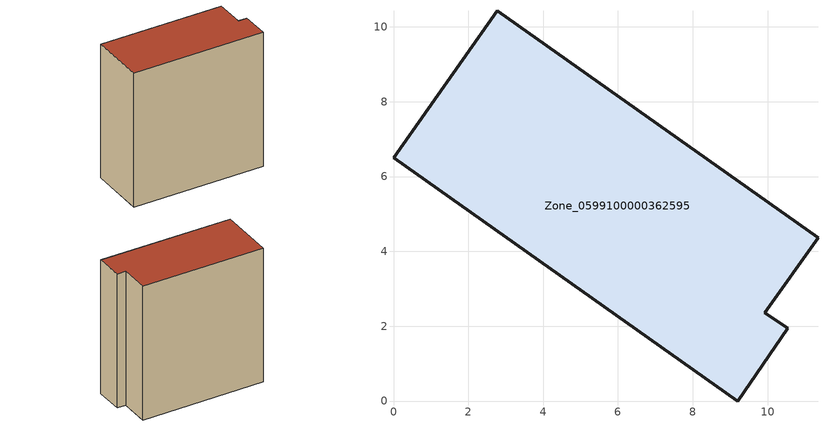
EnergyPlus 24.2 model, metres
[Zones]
Zone_0599100000362595
 floor ground (C_G): 0,6.5 2.78,10.43 11.35,4.37 9.93,2.35 10.54,1.94 9.21,0 z3.63
 wall outside (C_F): 2.78,10.43 0,6.5 9.21,0 10.54,1.94 9.93,2.35 11.35,4.37 2.78,10.43 z3.63:15.35
 roof outside (C_R): 0,6.5 9.21,0 10.54,1.94 9.93,2.35 11.35,4.37 2.78,10.43 z15.35
[BUILDING]
Pand.0599100000362595: North Axis=0; Terrain=City; Loads Convergence Tolerance Value=0.04; Temperature Convergence Tolerance Value=0.4; Solar Distribution=FullExterior; Maximum Number of Warmup Days=25; Minimum Number of Warmup Days=1
[Site:Location]
Rotterdam.The.Hague.AP_ZH_NLD Design_Conditions: Latitude=51.96; Longitude=4.45; Time Zone=1; Elevation=-4.5
[SITE:GROUNDTEMPERATURE:BUILDINGSURFACE]
18, 18, 18, 18, 18, 18, 18, 18, 18, 18, 18, 18
[MATERIAL] Thermal Absorptance=0.9; Solar Absorptance=0.7; Visible Absorptance=0.7
Name | Roughness | Thickness | Conductivity | Density | Specific Heat
G.TI.1992-2005 | MediumSmooth | 0.15 | 0.06 | 540 | 1210
F.TI.1992-2005 | Rough | 0.3 | 0.12 | 1920 | 840
R.TI.1992-2005 | MediumRough | 0.2 | 0.08 | 1500 | 1000
[CONSTRUCTION]
C_G: G.TI.1992-2005
C_F: F.TI.1992-2005
C_R: R.TI.1992-2005
[ZONE]
Zone_0599100000362595: Type=1; Multiplier=1; Ceiling Height=Autocalculate; Volume=Autocalculate; Floor Area=autocalculate; Part of Total Floor Area=Yes
[ZONEINFILTRATION:DESIGNFLOWRATE]
Infil_Zone_0599100000362595: Zone or ZoneList or Space or SpaceList=Zone_0599100000362595; Schedule=AlwaysOn; Design Flow Rate Calculation Method=Flow/Area; Flow Rate per Floor Area=0.0015; Constant Term Coefficient=1; Temperature Term Coefficient=0; Velocity Term Coefficient=0; Velocity Squared Term Coefficient=0
[HVACTEMPLATE:ZONE:IDEALLOADSAIRSYSTEM]
Zone_0599100000362595: Maximum Heating Supply Air Temperature=50; Minimum Cooling Supply Air Temperature=13; Maximum Heating Supply Air Humidity Ratio=0.0156; Minimum Cooling Supply Air Humidity Ratio=0.0077; Heating Limit=NoLimit; Cooling Limit=NoLimit; Dehumidification Control Type=ConstantSensibleHeatRatio; Cooling Sensible Heat Ratio=0.7; Dehumidification Setpoint=60; Humidification Control Type=None; Humidification Setpoint=30; Outdoor Air Method=None; Outdoor Air Flow Rate per Person=0.00944; Outdoor Air Flow Rate per Zone Floor Area=0; Outdoor Air Flow Rate per Zone=0; Demand Controlled Ventilation Type=None; Outdoor Air Economizer Type=NoEconomizer; Heat Recovery Type=None; Sensible Heat Recovery Effectiveness=0.7; Latent Heat Recovery Effectiveness=0.65
[ZONECONTROL:THERMOSTAT]
ThermostatControl_Zone_0599100000362595: Zone or ZoneList=Zone_0599100000362595; Control Type Schedule=DualSetpointControlType; Control 1=Thermostat_Zone_0599100000362595; Temperature Difference Between Cutout And Setpoint=0
[THERMOSTATSETPOINT:DUALSETPOINT]
Thermostat_Zone_0599100000362595: Heating Setpoint Temperature Schedule=HeatingSetpoint_Zone_0599100000362595; Cooling Setpoint Temperature Schedule=CoolingSetpoint_Zone_0599100000362595
[SCHEDULE:COMPACT]
HeatingSetpoint_Zone_0599100000362595: Through: 12/31, For: AllDays, Until: 24:00, 21
CoolingSetpoint_Zone_0599100000362595: Through: 12/31, For: AllDays, Until: 24:00, 24
DualSetpointControlType: Through: 12/31, For: AllDays, Until: 24:00, 4
AlwaysOn: Through: 12/31, For: AllDays, Until: 24:00, 1
